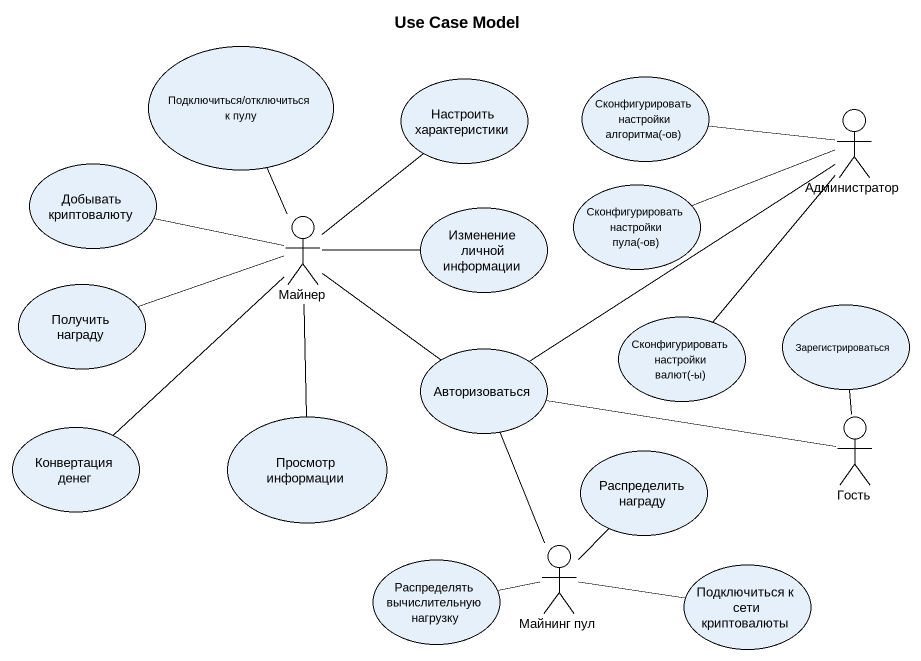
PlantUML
@startuml
title Use Case Model
usecase "Подключиться/отключиться к пулу" as Подключиться_отключиться_к
usecase "Настроить характеристики" as Настроить_характеристики
usecase "Сконфигурировать настройки алгоритма(-ов)" as Сконфигурировать_настройки
actor Администратор
usecase "Добывать криптовалюту" as Добывать_криптовалюту
actor Майнер
usecase "Изменение личной информации" as Изменение_личной_информации
usecase "Сконфигурировать настройки пула(-ов)" as Сконфигурировать_настройки_2
usecase "Получить награду" as Получить_награду
usecase "Сконфигурировать настройки валют(-ы)" as Сконфигурировать_настройки_3
usecase Зарегистрироваться
usecase Авторизоваться
usecase "Конвертация денег" as Конвертация_денег
usecase "Просмотр информации" as Просмотр_информации
actor Гость
usecase "Распределить награду" as Распределить_награду
actor "Майнинг пул" as Майнинг_пул
usecase "Распределять вычислительную нагрузку" as Распределять_вычислительную
usecase "Подключиться к сети криптовалюты" as Подключиться_к_сети
Администратор -left- Сконфигурировать_настройки
Администратор -left- Сконфигурировать_настройки_2
Администратор -- Сконфигурировать_настройки_3
Администратор -- Авторизоваться
Майнер -up- Подключиться_отключиться_к
Майнер -up- Подключиться_отключиться_к
Майнер -up- Настроить_характеристики
Майнер -left- Добывать_криптовалюту
Майнер -right- Изменение_личной_информации
Майнер -left- Получить_награду
Майнер -- Авторизоваться
Майнер -- Конвертация_денег
Майнер -- Просмотр_информации
Майнер -- Просмотр_информации
Гость -up- Зарегистрироваться
Гость -left- Авторизоваться
Майнинг_пул -up- Авторизоваться
Майнинг_пул -up- Распределить_награду
Майнинг_пул -left- Распределять_вычислительную
Майнинг_пул -right- Подключиться_к_сети
@enduml
